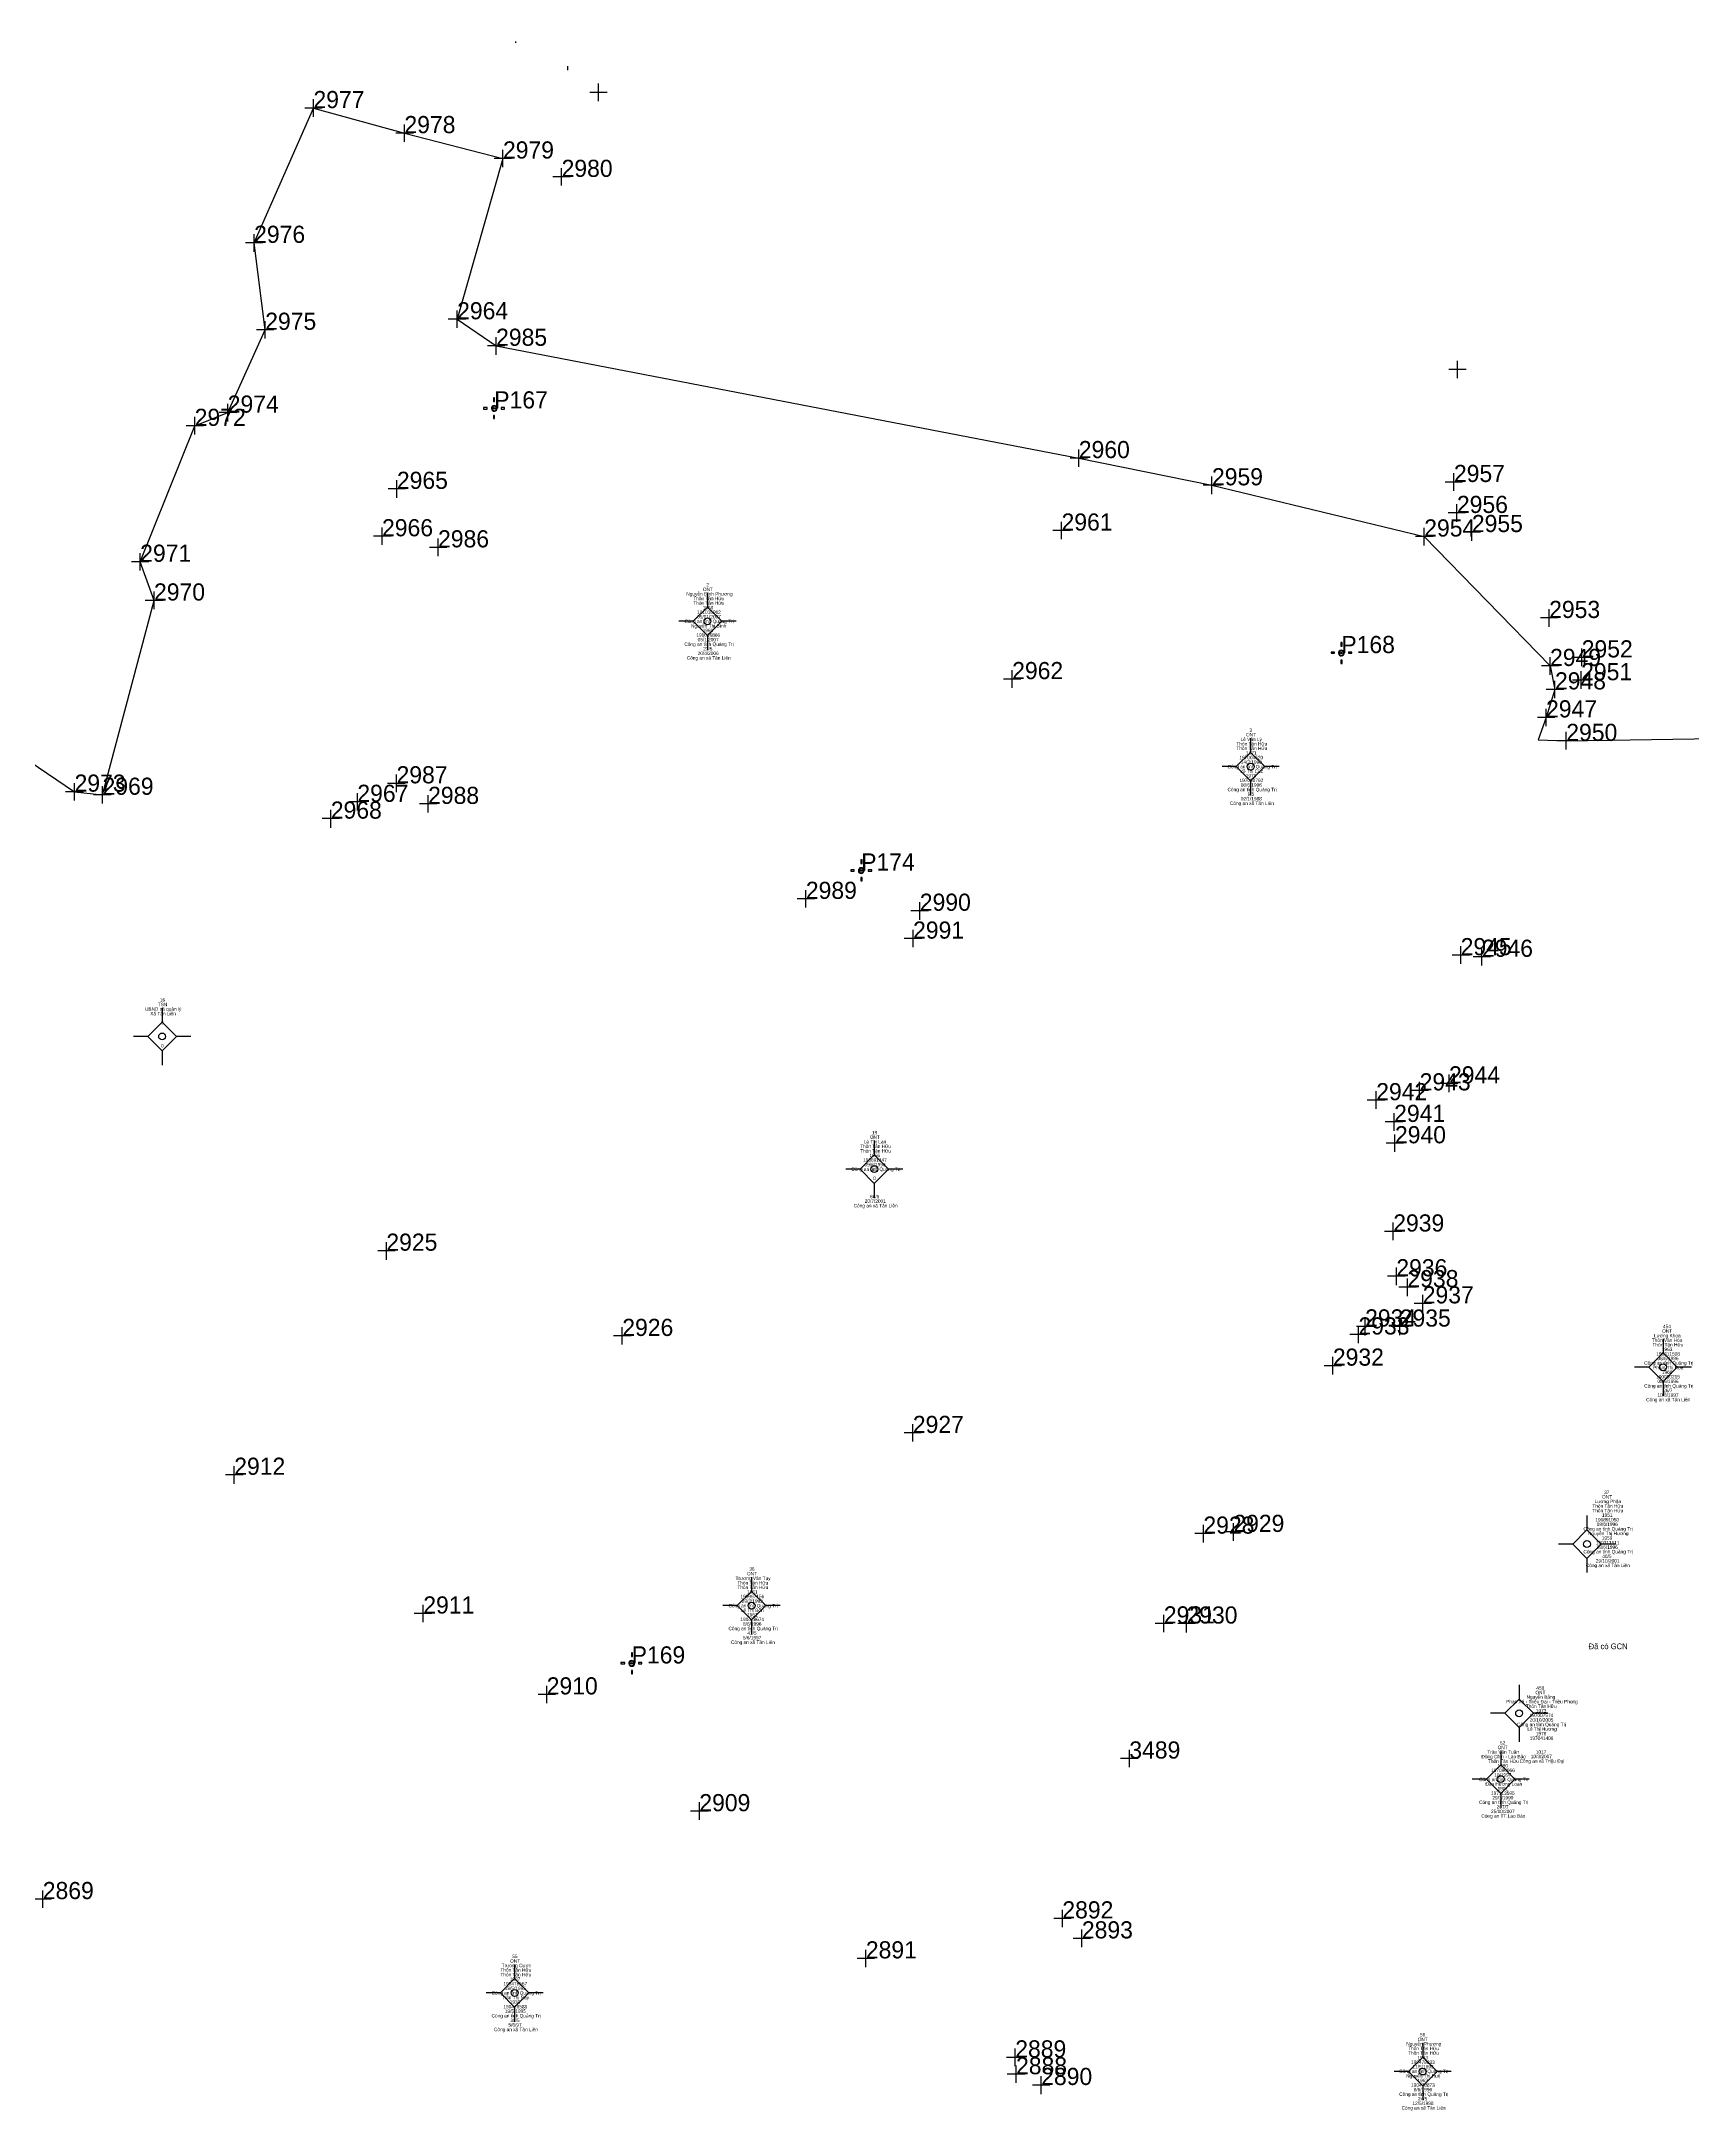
# Model space of a CAD drawing. Extents: x 548949 to 550223, y 1836732 to 1838051.
# Drawn here: x 549116 to 549260.4, y 1837869.9 to 1838050.9 of the extents above; entities that cross this region are included whole.
import ezdxf

# ---------------------------------------------------------------- set-up
doc = ezdxf.new("R2010")
doc.units = 0
for name, color, linetype in [('Level 11', 7, 'Continuous'), ('Level 15', 7, 'Continuous'), ('Level 16', 7, 'Continuous'), ('Level 3', 7, 'Continuous'), ('Level 4', 7, 'Continuous'), ('Level 5', 7, 'Continuous'), ('Level 52', 7, 'Continuous')]:
    doc.layers.add(name, color=color, linetype=linetype)

msp = doc.modelspace()

# ---------------------------------------------------------------- linework, layer by layer
at = {"layer": 'Level 11'}
for p, q in [((549174.23, 1838001.45), (549172.98, 1838000.2)), ((549174.23, 1838002.7), (549174.23, 1838001.45)), ((549175.48, 1838000.2), (549174.23, 1838001.45)), ((549172.98, 1838000.2), (549171.73, 1838000.2)), ((549172.98, 1838000.2), (549174.23, 1837998.95)), ((549174.23, 1837998.95), (549175.48, 1838000.2)), ((549176.73, 1838000.2), (549175.48, 1838000.2)), ((549174.23, 1837998.95), (549174.23, 1837997.7)), ((549221.75, 1837988.73), (549220.5, 1837987.48)), ((549221.75, 1837989.98), (549221.75, 1837988.73)), ((549223, 1837987.48), (549221.75, 1837988.73)), ((549220.5, 1837987.48), (549219.25, 1837987.48)), ((549220.5, 1837987.48), (549221.75, 1837986.23)), ((549221.75, 1837986.23), (549223, 1837987.48)), ((549224.25, 1837987.48), (549223, 1837987.48)), ((549221.75, 1837986.23), (549221.75, 1837984.98)), ((549126.52, 1837966.37), (549126.52, 1837965.12)), ((549125.27, 1837963.87), (549124.02, 1837963.87)), ((549126.52, 1837965.12), (549125.27, 1837963.87)), ((549125.27, 1837963.87), (549126.52, 1837962.62)), ((549127.77, 1837963.87), (549126.52, 1837965.12)), ((549126.52, 1837962.62), (549127.77, 1837963.87)), ((549129.02, 1837963.87), (549127.77, 1837963.87)), ((549126.52, 1837962.62), (549126.52, 1837961.37)), ((549188.83, 1837954.76), (549188.83, 1837953.51)), ((549188.83, 1837953.51), (549187.58, 1837952.26)), ((549190.08, 1837952.26), (549188.83, 1837953.51)), ((549187.58, 1837952.26), (549186.33, 1837952.26)), ((549187.58, 1837952.26), (549188.83, 1837951.01)), ((549188.83, 1837951.01), (549190.08, 1837952.26)), ((549188.83, 1837951.01), (549188.83, 1837949.76)), ((549191.33, 1837952.26), (549190.08, 1837952.26)), ((549257.83, 1837937.42), (549257.83, 1837936.17)), ((549256.58, 1837934.92), (549255.33, 1837934.92)), ((549257.83, 1837936.17), (549256.58, 1837934.92)), ((549256.58, 1837934.92), (549257.83, 1837933.67)), ((549259.08, 1837934.92), (549257.83, 1837936.17)), ((549257.83, 1837933.67), (549259.08, 1837934.92)), ((549260.33, 1837934.92), (549259.08, 1837934.92)), ((549257.83, 1837933.67), (549257.83, 1837932.42)), ((549251.18, 1837921.95), (549251.18, 1837920.7)), ((549251.18, 1837920.7), (549249.93, 1837919.45)), ((549252.43, 1837919.45), (549251.18, 1837920.7)), ((549249.93, 1837919.45), (549248.68, 1837919.45)), ((549249.93, 1837919.45), (549251.18, 1837918.2)), ((549251.18, 1837918.2), (549252.43, 1837919.45)), ((549251.18, 1837918.2), (549251.18, 1837916.95)), ((549253.68, 1837919.45), (549252.43, 1837919.45)), ((549178.09, 1837916.56), (549178.09, 1837915.31)), ((549178.09, 1837915.31), (549176.84, 1837914.06)), ((549179.34, 1837914.06), (549178.09, 1837915.31)), ((549176.84, 1837914.06), (549175.59, 1837914.06)), ((549176.84, 1837914.06), (549178.09, 1837912.81)), ((549178.09, 1837912.81), (549179.34, 1837914.06)), ((549178.09, 1837912.81), (549178.09, 1837911.56)), ((549180.59, 1837914.06), (549179.34, 1837914.06)), ((549245.24, 1837905.89), (549243.99, 1837904.64)), ((549245.24, 1837907.14), (549245.24, 1837905.89)), ((549246.49, 1837904.64), (549245.24, 1837905.89)), ((549243.99, 1837904.64), (549242.74, 1837904.64)), ((549243.99, 1837904.64), (549245.24, 1837903.39)), ((549245.24, 1837903.39), (549246.49, 1837904.64)), ((549247.74, 1837904.64), (549246.49, 1837904.64)), ((549245.24, 1837903.39), (549245.24, 1837902.14)), ((549243.63, 1837900.13), (549242.38, 1837898.88)), ((549243.63, 1837901.38), (549243.63, 1837900.13)), ((549244.88, 1837898.88), (549243.63, 1837900.13)), ((549242.38, 1837898.88), (549241.13, 1837898.88)), ((549242.38, 1837898.88), (549243.63, 1837897.63)), ((549243.63, 1837897.63), (549244.88, 1837898.88)), ((549246.13, 1837898.88), (549244.88, 1837898.88)), ((549243.63, 1837897.63), (549243.63, 1837896.38)), ((549157.36, 1837882.67), (549157.36, 1837881.42)), ((549156.11, 1837880.17), (549154.86, 1837880.17)), ((549157.36, 1837881.42), (549156.11, 1837880.17)), ((549156.11, 1837880.17), (549157.36, 1837878.92)), ((549158.61, 1837880.17), (549157.36, 1837881.42)), ((549157.36, 1837878.92), (549158.61, 1837880.17)), ((549159.86, 1837880.17), (549158.61, 1837880.17)), ((549157.36, 1837878.92), (549157.36, 1837877.67)), ((549236.81, 1837875.79), (549236.81, 1837874.54)), ((549235.56, 1837873.29), (549234.31, 1837873.29)), ((549236.81, 1837874.54), (549235.56, 1837873.29)), ((549235.56, 1837873.29), (549236.81, 1837872.04)), ((549238.06, 1837873.29), (549236.81, 1837874.54)), ((549236.81, 1837872.04), (549238.06, 1837873.29)), ((549239.31, 1837873.29), (549238.06, 1837873.29)), ((549236.81, 1837872.04), (549236.81, 1837870.79))]:
    msp.add_line(p, q, dxfattribs=at)
for centre in [(549174.23, 1838000.2), (549221.75, 1837987.48), (549126.52, 1837963.87), (549188.83, 1837952.26), (549257.83, 1837934.92), (549251.18, 1837919.45), (549178.09, 1837914.06), (549245.24, 1837904.64), (549243.63, 1837898.88), (549157.36, 1837880.17), (549236.81, 1837873.29)]:
    msp.add_circle(centre, 0.3, dxfattribs=at)
at = {"layer": 'Level 3'}
for p, q in [((549155.71, 1838018.98), (549155.74, 1838019.02)), ((549229.82, 1837997.57), (549229.85, 1837997.61)), ((549187.81, 1837978.55), (549187.84, 1837978.58)), ((549167.73, 1837909.15), (549167.76, 1837909.19))]:
    msp.add_line(p, q, dxfattribs=at)
for points in [[(549155.5, 1838019.44), (549155.6, 1838019.44), (549155.6, 1838019.76), (549155.5, 1838019.76)], [(549154.64, 1838018.77), (549154.97, 1838018.77), (549154.97, 1838018.9), (549154.64, 1838018.9)], [(549155.5, 1838017.94), (549155.6, 1838017.94), (549155.6, 1838018.22), (549155.5, 1838018.22)], [(549156.19, 1838018.77), (549156.48, 1838018.77), (549156.48, 1838018.9), (549156.19, 1838018.9)], [(549229.63, 1837998.03), (549229.76, 1837998.03), (549229.76, 1837998.36), (549229.63, 1837998.36)], [(549228.8, 1837997.4), (549229.08, 1837997.4), (549229.08, 1837997.5), (549228.8, 1837997.5)], [(549229.63, 1837996.52), (549229.76, 1837996.52), (549229.76, 1837996.81), (549229.63, 1837996.81)], [(549230.3, 1837997.4), (549230.62, 1837997.4), (549230.62, 1837997.5), (549230.3, 1837997.5)], [(549186.78, 1837978.33), (549187.07, 1837978.33), (549187.07, 1837978.46), (549186.78, 1837978.46)], [(549187.66, 1837979), (549187.76, 1837979), (549187.76, 1837979.32), (549187.66, 1837979.32)], [(549188.29, 1837978.33), (549188.62, 1837978.33), (549188.62, 1837978.46), (549188.29, 1837978.46)], [(549187.66, 1837977.5), (549187.76, 1837977.5), (549187.76, 1837977.78), (549187.66, 1837977.78)], [(549166.66, 1837908.98), (549166.99, 1837908.98), (549166.99, 1837909.08), (549166.66, 1837909.08)], [(549167.58, 1837909.61), (549167.68, 1837909.61), (549167.68, 1837909.94), (549167.58, 1837909.94)], [(549168.21, 1837908.98), (549168.5, 1837908.98), (549168.5, 1837909.08), (549168.21, 1837909.08)], [(549167.58, 1837908.1), (549167.68, 1837908.1), (549167.68, 1837908.39), (549167.58, 1837908.39)]]:
    msp.add_lwpolyline(points, close=True, dxfattribs=at)
for points in [[(549155.74, 1838019.02), (549155.71, 1838018.98)], [(549155.71, 1838018.98), (549155.71, 1838018.98)], [(549155.74, 1838019.02), (549155.74, 1838019.02)], [(549229.85, 1837997.61), (549229.82, 1837997.57)], [(549229.82, 1837997.57), (549229.82, 1837997.57)], [(549229.86, 1837997.61), (549229.85, 1837997.61)], [(549187.84, 1837978.58), (549187.81, 1837978.55)], [(549187.81, 1837978.54), (549187.81, 1837978.55)], [(549187.85, 1837978.58), (549187.84, 1837978.58)], [(549167.76, 1837909.19), (549167.73, 1837909.15)], [(549167.73, 1837909.15), (549167.73, 1837909.15)], [(549167.76, 1837909.19), (549167.76, 1837909.19)]]:
    msp.add_lwpolyline(points, dxfattribs=at)
for centre in [(549155.57, 1838018.84), (549229.69, 1837997.42), (549187.68, 1837978.4), (549167.6, 1837909.01)]:
    msp.add_circle(centre, 0.0732, dxfattribs=at)
for centre, radius, start, end in [((549155.58, 1838018.83), 0.25, 49.3448, 48.4242), ((549155.58, 1838018.83), 0.2, 49.2259, 47.7453), ((549229.69, 1837997.42), 0.25, 49.3448, 48.4242), ((549229.69, 1837997.42), 0.2, 49.2259, 47.7453), ((549187.68, 1837978.39), 0.25, 49.3448, 48.4242), ((549187.68, 1837978.39), 0.2, 49.2259, 47.7453), ((549167.6, 1837909), 0.25, 49.3448, 48.4242), ((549167.6, 1837909), 0.2, 49.2259, 47.7453)]:
    msp.add_arc(centre, radius, start, end, dxfattribs=at)
at = {"layer": 'Level 4'}
for p, q in [((549157.46, 1838050.82), (549157.46, 1838050.95)), ((549162.01, 1838048.44), (549162.01, 1838048.79)), ((549164.7, 1838045.71), (549164.7, 1838047.26)), ((549140.52, 1838045.11), (549139, 1838045.11)), ((549139.76, 1838044.35), (549139.76, 1838045.9)), ((549165.46, 1838046.47), (549163.94, 1838046.47)), ((549147.72, 1838042.16), (549147.72, 1838043.68)), ((549148.51, 1838042.92), (549146.96, 1838042.92)), ((549156.34, 1838039.94), (549156.34, 1838041.46)), ((549157.1, 1838040.7), (549155.58, 1838040.7)), ((549161.47, 1838038.33), (549161.47, 1838039.85)), ((549162.23, 1838039.09), (549160.71, 1838039.09)), ((549134.57, 1838032.54), (549134.57, 1838034.08)), ((549135.33, 1838033.32), (549133.81, 1838033.32)), ((549152.33, 1838025.87), (549152.33, 1838027.39)), ((549136.3, 1838025.71), (549134.78, 1838025.71)), ((549135.54, 1838024.95), (549135.54, 1838026.47)), ((549153.09, 1838026.63), (549151.54, 1838026.63)), ((549155.74, 1838023.52), (549155.74, 1838025.07)), ((549156.5, 1838024.31), (549154.98, 1838024.31)), ((549240.6, 1838022.23), (549239.08, 1838022.23)), ((549239.84, 1838021.47), (549239.84, 1838022.99)), ((549129.37, 1838016.54), (549129.37, 1838018.08)), ((549133.05, 1838018.46), (549131.5, 1838018.46)), ((549132.26, 1838017.7), (549132.26, 1838019.22)), ((549130.13, 1838017.3), (549128.61, 1838017.3)), ((549207.48, 1838014.48), (549205.96, 1838014.48)), ((549206.72, 1838013.72), (549206.72, 1838015.24)), ((549147.06, 1838011.02), (549147.06, 1838012.55)), ((549218.37, 1838011.34), (549218.37, 1838012.86)), ((549240.3, 1838012.39), (549238.78, 1838012.39)), ((549239.54, 1838011.63), (549239.54, 1838013.15)), ((549147.82, 1838011.79), (549146.3, 1838011.79)), ((549219.16, 1838012.1), (549217.61, 1838012.1)), ((549239.8, 1838008.9), (549239.8, 1838010.44)), ((549205.21, 1838007.38), (549205.21, 1838008.9)), ((549240.56, 1838009.68), (549239.02, 1838009.68)), ((549241.11, 1838007.25), (549241.11, 1838008.77)), ((549146.55, 1838007.64), (549145, 1838007.64)), ((549145.76, 1838006.88), (549145.76, 1838008.42)), ((549150.66, 1838005.91), (549150.66, 1838007.46)), ((549205.97, 1838008.14), (549204.45, 1838008.14)), ((549237.7, 1838007.62), (549236.18, 1838007.62)), ((549236.94, 1838006.83), (549236.94, 1838008.38)), ((549241.87, 1838008.01), (549240.35, 1838008.01)), ((549125.36, 1838005.41), (549123.84, 1838005.41)), ((549124.6, 1838004.65), (549124.6, 1838006.17)), ((549151.42, 1838006.67), (549149.9, 1838006.67)), ((549126.6, 1838002.02), (549125.05, 1838002.02)), ((549125.81, 1838001.26), (549125.81, 1838002.8)), ((549248.63, 1838000.49), (549247.11, 1838000.49)), ((549247.87, 1837999.73), (549247.87, 1838001.25)), ((549250.72, 1837996.28), (549250.72, 1837997.83)), ((549248.71, 1837996.29), (549247.19, 1837996.29)), ((549247.95, 1837995.52), (549247.95, 1837997.05)), ((549251.48, 1837997.04), (549249.95, 1837997.04)), ((549201.65, 1837995.14), (549200.13, 1837995.14)), ((549200.89, 1837994.38), (549200.89, 1837995.92)), ((549249.14, 1837994.24), (549247.62, 1837994.24)), ((549248.38, 1837993.48), (549248.38, 1837995)), ((549251.43, 1837995.04), (549249.91, 1837995.04)), ((549250.67, 1837994.28), (549250.67, 1837995.83)), ((549247.6, 1837991.02), (549247.6, 1837992.55)), ((549248.36, 1837991.79), (549246.84, 1837991.79)), ((549249.37, 1837988.97), (549249.37, 1837990.52)), ((549250.13, 1837989.73), (549248.61, 1837989.73)), ((549119.62, 1837985.29), (549118.08, 1837985.29)), ((549118.86, 1837984.53), (549118.86, 1837986.05)), ((549121.31, 1837984.26), (549121.31, 1837985.78)), ((549143.6, 1837983.64), (549143.6, 1837985.16)), ((549147.79, 1837986.02), (549146.24, 1837986.02)), ((549147.03, 1837985.26), (549147.03, 1837986.78)), ((549122.07, 1837985.02), (549120.52, 1837985.02)), ((549141.28, 1837982.14), (549141.28, 1837983.69)), ((549144.36, 1837984.4), (549142.84, 1837984.4)), ((549150.55, 1837984.22), (549149.03, 1837984.22)), ((549149.79, 1837983.46), (549149.79, 1837984.98)), ((549142.04, 1837982.93), (549140.52, 1837982.93)), ((549182.84, 1837975.15), (549182.84, 1837976.67)), ((549183.62, 1837975.91), (549182.08, 1837975.91)), ((549193.57, 1837974.87), (549192.02, 1837974.87)), ((549192.81, 1837974.08), (549192.81, 1837975.63)), ((549192.98, 1837972.43), (549191.45, 1837972.43)), ((549192.22, 1837971.67), (549192.22, 1837973.19)), ((549240.89, 1837970.98), (549239.37, 1837970.98)), ((549240.13, 1837970.22), (549240.13, 1837971.76)), ((549242.75, 1837970.84), (549241.23, 1837970.84)), ((549241.99, 1837970.08), (549241.99, 1837971.6)), ((549236.54, 1837958.39), (549236.54, 1837959.91)), ((549239.87, 1837959.76), (549238.35, 1837959.76)), ((549239.11, 1837959), (549239.11, 1837960.54)), ((549233.5, 1837958.29), (549231.95, 1837958.29)), ((549232.74, 1837957.53), (549232.74, 1837959.08)), ((549237.32, 1837959.15), (549235.78, 1837959.15)), ((549235.07, 1837956.39), (549233.52, 1837956.39)), ((549234.31, 1837955.6), (549234.31, 1837957.15)), ((549235.14, 1837954.52), (549233.62, 1837954.52)), ((549234.38, 1837953.76), (549234.38, 1837955.28)), ((549234.23, 1837946.04), (549234.23, 1837947.58)), ((549146.14, 1837944.33), (549146.14, 1837945.88)), ((549234.99, 1837946.8), (549233.47, 1837946.8)), ((549146.9, 1837945.12), (549145.38, 1837945.12)), ((549234.5, 1837942.1), (549234.5, 1837943.64)), ((549235.26, 1837942.88), (549233.74, 1837942.88)), ((549236.26, 1837941.93), (549234.71, 1837941.93)), ((549235.47, 1837941.14), (549235.47, 1837942.69)), ((549237.57, 1837940.51), (549236.05, 1837940.51)), ((549236.81, 1837939.75), (549236.81, 1837941.27)), ((549166.78, 1837936.9), (549166.78, 1837938.42)), ((549232.53, 1837938.49), (549231.01, 1837938.49)), ((549231.19, 1837937.03), (549231.19, 1837938.55)), ((549231.77, 1837937.7), (549231.77, 1837939.25)), ((549235.58, 1837938.48), (549234.04, 1837938.48)), ((549234.8, 1837937.72), (549234.8, 1837939.24)), ((549167.55, 1837937.66), (549166.02, 1837937.66)), ((549231.95, 1837937.79), (549230.43, 1837937.79)), ((549229.71, 1837935.06), (549228.19, 1837935.06)), ((549228.95, 1837934.3), (549228.95, 1837935.82)), ((549192.96, 1837929.17), (549191.44, 1837929.17)), ((549192.2, 1837928.41), (549192.2, 1837929.93)), ((549133.62, 1837925.51), (549132.07, 1837925.51)), ((549132.83, 1837924.72), (549132.83, 1837926.27)), ((549218.4, 1837920.36), (549216.86, 1837920.36)), ((549217.62, 1837919.58), (549217.62, 1837921.12)), ((549221, 1837920.51), (549219.48, 1837920.51)), ((549220.24, 1837919.72), (549220.24, 1837921.27)), ((549150.13, 1837913.37), (549148.58, 1837913.37)), ((549149.37, 1837912.61), (549149.37, 1837914.13)), ((549214.16, 1837911.74), (549214.16, 1837913.26)), ((549216.14, 1837911.7), (549216.14, 1837913.25)), ((549214.94, 1837912.5), (549213.4, 1837912.5)), ((549216.9, 1837912.49), (549215.38, 1837912.49)), ((549160.93, 1837906.29), (549159.41, 1837906.29)), ((549160.17, 1837905.53), (549160.17, 1837907.05)), ((549211.9, 1837900.68), (549210.38, 1837900.68)), ((549211.14, 1837899.92), (549211.14, 1837901.44)), ((549173.52, 1837895.31), (549173.52, 1837896.86)), ((549174.28, 1837896.07), (549172.74, 1837896.07)), ((549116.08, 1837887.62), (549116.08, 1837889.14)), ((549116.84, 1837888.38), (549115.3, 1837888.38)), ((549205.28, 1837885.93), (549205.28, 1837887.45)), ((549206.04, 1837886.69), (549204.52, 1837886.69)), ((549206.99, 1837884.18), (549206.99, 1837885.72)), ((549188.09, 1837882.43), (549188.09, 1837883.95)), ((549207.75, 1837884.94), (549206.23, 1837884.94)), ((549188.85, 1837883.19), (549187.33, 1837883.19)), ((549201.16, 1837873.76), (549201.16, 1837875.3)), ((549201.92, 1837874.52), (549200.4, 1837874.52)), ((549201.99, 1837873.05), (549200.44, 1837873.05)), ((549201.23, 1837872.29), (549201.23, 1837873.81)), ((549203.43, 1837871.32), (549203.43, 1837872.87)), ((549204.19, 1837872.11), (549202.67, 1837872.11))]:
    msp.add_line(p, q, dxfattribs=at)
at = {"layer": 'Level 52'}
for p, q in [((549156.34, 1838040.7), (549152.33, 1838026.63)), ((549246.9, 1837989.84), (549249.37, 1837989.73)), ((549249.37, 1837989.73), (549288.72, 1837990.34))]:
    msp.add_line(p, q, dxfattribs=at)
for points in [[(549132.26, 1838018.46), (549135.54, 1838025.71), (549134.57, 1838033.32), (549139.76, 1838045.11)], [(549139.76, 1838045.11), (549147.72, 1838042.92), (549156.34, 1838040.7)], [(549152.33, 1838026.63), (549155.74, 1838024.31), (549206.72, 1838014.48)], [(549121.31, 1837985.02), (549125.81, 1838002.02), (549124.6, 1838005.41), (549129.37, 1838017.3), (549132.26, 1838018.46)], [(549206.72, 1838014.48), (549218.37, 1838012.1), (549236.94, 1838007.62)], [(549236.94, 1838007.62), (549247.95, 1837996.29), (549248.38, 1837994.24), (549247.6, 1837991.79), (549246.9, 1837989.84)], [(549095.03, 1838001.44), (549118.86, 1837985.29), (549121.31, 1837985.02)]]:
    msp.add_lwpolyline(points, dxfattribs=at)

# ---------------------------------------------------------------- texts
at = {"layer": 'Level 15'}
for s, p in [('2', (549174.13, 1838003.25)), ('Nguyễn Đình Phương', (549172.38, 1838002.45)), ('Thôn Tân Hữu', (549172.99, 1838002.05)), ('Thôn Tân Hữu', (549172.99, 1838001.65)), ('1968', (549173.81, 1838001.25)), ('ONT', (549173.83, 1838002.85)), (' Công an tỉnh Quảng Trị ', (549172.1, 1838000.05)), ('Nguyễn Thị Bình', (549172.79, 1837999.65)), (' 05/01/2007', (549173.21, 1838000.45)), (' 191016962', (549173.21, 1838000.85)), ('Công an tỉnh Quảng Trị', (549172.21, 1837998.05)), ('191016866', (549173.26, 1837998.85)), ('05/1/2007', (549173.37, 1837998.45)), ('1969', (549173.81, 1837999.25)), ('23/5', (549173.86, 1837997.65)), ('Công an xã Tân Liên', (549172.42, 1837996.85)), ('20/4/2006', (549173.37, 1837997.25)), ('3', (549221.65, 1837990.53)), ('Thôn Tân Hữu', (549220.51, 1837989.33)), ('Thôn Tân Hữu', (549220.51, 1837988.93)), ('Lê Văn Lý', (549220.87, 1837989.73)), ('ONT', (549221.35, 1837990.13)), ('1971', (549221.35, 1837988.53)), ('Công an tỉnh Quảng Trị', (549219.73, 1837987.33)), ('Võ Thị Cúc', (549220.79, 1837986.93)), ('197004520', (549220.77, 1837988.13)), ('14/3/1990', (549220.89, 1837987.73)), ('Công an tỉnh Quảng Trị', (549219.73, 1837985.33)), ('197090792', (549220.78, 1837986.13)), ('08/6/1996', (549220.89, 1837985.73)), ('1970', (549221.33, 1837986.53)), ('9/5', (549221.49, 1837984.93)), ('Công an xã Tân Liên', (549219.94, 1837984.13)), ('02/1/1988', (549220.89, 1837984.53)), ('16', (549126.32, 1837966.92)), ('UBND xã quản lý', (549125.02, 1837966.12)), (' Xã Tân Liên ', (549125.37, 1837965.72)), ('TSN', (549126.14, 1837966.52)), ('0', (549126.42, 1837964.92)), ('0', (549126.42, 1837962.92)), ('Thôn Tân Hữu', (549187.59, 1837954.11)), ('Lê Thị Lan', (549187.91, 1837954.51)), ('ONT', (549188.43, 1837954.91)), ('19', (549188.62, 1837955.31)), ('Thôn Tân Hữu', (549187.59, 1837953.71)), ('190891147', (549187.85, 1837952.91)), ('09/6/1996', (549187.97, 1837952.51)), ('1966', (549188.41, 1837953.31)), ('Công an tỉnh Quảng Trị', (549186.81, 1837952.11)), ('0', (549188.73, 1837951.31)), ('Công an xã Tân Liên', (549187.02, 1837948.91)), ('20/7/2001', (549187.99, 1837949.31)), ('66/5', (549188.46, 1837949.71)), ('ONT', (549257.75, 1837937.94)), ('454', (549257.83, 1837938.34)), ('Thôn Vân Hòa ', (549256.85, 1837937.14)), ('Thôn Tân Hữu', (549256.91, 1837936.74)), ('Lương Khoa ', (549257.05, 1837937.54)), (' 190311508', (549257.12, 1837935.94)), ('1963', (549257.73, 1837936.34)), (' Công an tỉnh Quảng Trị', (549256.07, 1837935.14)), (' Phạm Thị Hoa', (549256.85, 1837934.74)), (' 08/6/1996', (549257.23, 1837935.54)), ('1966', (549257.73, 1837934.34)), (' Công an tỉnh Quảng Trị', (549256.07, 1837933.14)), (' 190950215', (549257.12, 1837933.94)), (' 08/6/1996', (549257.23, 1837933.54)), (' 10/8/1997', (549257.23, 1837932.34)), (' 26/7', (549257.73, 1837932.74)), (' Công an xã Tân Liên ', (549256.24, 1837931.94)), ('ONT', (549252.49, 1837923.43)), ('37', (549252.68, 1837923.83)), ('Thôn Tân Hữu', (549251.65, 1837922.63)), ('Thôn Tân Hữu', (549251.65, 1837922.23)), ('Lương Phận', (549251.85, 1837923.03)), ('190891050', (549251.91, 1837921.43)), ('1951', (549252.49, 1837921.83)), ('Công an tỉnh Quảng Trị', (549250.87, 1837920.63)), ('Nguyễn Thị Hương', (549251.27, 1837920.23)), ('08/6/1996', (549252.03, 1837921.03)), ('1959', (549252.47, 1837919.83)), ('Công an tỉnh Quảng Trị', (549250.87, 1837918.63)), ('29/10/2001', (549251.95, 1837917.83)), ('190311511', (549251.95, 1837919.43)), ('08/6/1996', (549252.03, 1837919.03)), ('46/5', (549252.52, 1837918.23)), ('Trương Văn Tụy', (549176.69, 1837916.31)), ('ONT', (549177.69, 1837916.71)), ('36', (549177.89, 1837917.11)), ('Công an xã Tân Liên', (549251.08, 1837917.43)), ('Thôn Tân Hữu', (549176.85, 1837915.91)), ('Thôn Tân Hữu', (549176.85, 1837915.51)), ('190997156', (549177.12, 1837914.71)), ('29/3/1993', (549177.23, 1837914.31)), ('1961', (549177.69, 1837915.11)), ('Công an tỉnh Quảng Trị', (549176.07, 1837913.91)), ('190478674', (549177.11, 1837912.71)), ('Lê Thị Bốn', (549177.15, 1837913.51)), ('1961', (549177.69, 1837913.11)), ('Công an tỉnh Quảng Trị', (549176.07, 1837911.91)), ('Công an xã Tân Liên', (549176.28, 1837910.71)), ('5/6/1997', (549177.33, 1837911.11)), ('8/6/1996', (549177.34, 1837912.31)), ('43/5', (549177.72, 1837911.51)), ('Phan Xá - Triệu Đại - Triệu Phong', (549244.11, 1837905.51)), ('Thôn Tân Hữu', (549245.83, 1837905.11)), ('Nguyễn Bằng', (549245.89, 1837905.91)), ('ONT', (549246.67, 1837906.31)), ('458', (549246.75, 1837906.71)), (' Công an tỉnh Quảng Trị ', (549244.94, 1837903.51)), (' 197007574', (549246.04, 1837904.31)), (' 20/10/2005', (549246.05, 1837903.91)), (' 1973', (549246.59, 1837904.71)), ('ONT', (549243.36, 1837901.5)), ('52', (549243.56, 1837901.9)), (' Lê Thị Hương', (549245.85, 1837903.11)), (' 197041406', (549246.05, 1837902.31)), (' 1978', (549246.59, 1837902.71)), ('Đông Chín - Lao Bảo', (549241.94, 1837900.7)), ('Trần Văn Tuấn', (549242.46, 1837901.1)), ('Thôn Tân Hữu', (549242.52, 1837900.3)), ('1980', (549243.34, 1837899.9)), (' Công an xã Triệu Đại', (549245.17, 1837900.31)), (' 10/3/2007', (549246.15, 1837900.71)), (' 1017', (549246.59, 1837901.11)), ('Công an tỉnh Quảng Trị', (549241.74, 1837898.7)), ('Đào Hương Loan', (549242.29, 1837898.3)), ('197090966', (549242.79, 1837899.5)), ('10/1997', (549243.06, 1837899.1)), ('1981', (549243.36, 1837897.9)), ('Công an tỉnh Quảng Trị', (549241.74, 1837896.7)), ('197113595', (549242.78, 1837897.5)), ('29/3/1999', (549242.9, 1837897.1)), ('207/7', (549243.28, 1837896.3)), ('Công an TT.Lao Bảo', (549241.94, 1837895.5)), ('25/10/2007', (549242.78, 1837895.9)), ('Thôn Tân Hữu', (549156.12, 1837882.02)), ('Thôn Tân Hữu', (549156.12, 1837881.62)), ('Trương Cược', (549156.23, 1837882.42)), ('ONT', (549156.96, 1837882.82)), ('55', (549157.15, 1837883.22)), ('Công an tỉnh Quảng Trị', (549155.34, 1837880.02)), ('190478567', (549156.38, 1837880.82)), ('19/5/1995', (549156.5, 1837880.42)), ('1937', (549156.94, 1837881.22)), ('Công an tỉnh Quảng Trị', (549155.34, 1837878.02)), ('Trần Thị Nậy', (549156.23, 1837879.62)), ('190478588', (549156.38, 1837878.82)), ('19/5/1995', (549156.5, 1837878.42)), ('1930', (549156.94, 1837879.22)), ('Công an xã Tân Liên', (549155.55, 1837876.82)), ('5/6/97', (549156.82, 1837877.22)), ('30/5', (549156.99, 1837877.62)), ('56', (549236.57, 1837876.36)), ('Nguyễn Phương', (549235.37, 1837875.56)), ('Thôn Tân Hữu', (549235.53, 1837875.16)), ('Thôn Tân Hữu', (549235.53, 1837874.76)), ('1963', (549236.35, 1837874.36)), ('ONT', (549236.37, 1837875.96)), ('Công an tỉnh Quảng Trị', (549234.75, 1837873.16)), ('Nguyễn Thị Huệ', (549235.36, 1837872.76)), ('190478833', (549235.79, 1837873.96)), ('11/5/1993', (549235.91, 1837873.56)), ('Công an tỉnh Quảng Trị', (549234.75, 1837871.16)), ('190478873', (549235.79, 1837871.96)), ('8/6/1996', (549236.02, 1837871.56)), ('1963', (549236.35, 1837872.36)), ('24/5', (549236.4, 1837870.76)), ('Công an xã Tân Liên', (549234.96, 1837869.96)), ('12/5/1998', (549235.91, 1837870.36))]:
    msp.add_text(s, height=0.3, dxfattribs=at).set_placement(p)
at = {"layer": 'Level 16'}
msp.add_text('Đã có GCN', height=0.5, dxfattribs=at).set_placement((549251.32, 1837910.25))
at = {"layer": 'Level 5'}
for s, p in [('2977', (549139.76, 1838045.11)), ('2978', (549147.72, 1838042.92)), ('2979', (549156.34, 1838040.7)), ('2980', (549161.47, 1838039.09)), ('2976', (549134.57, 1838033.32)), ('2975', (549135.54, 1838025.71)), ('2964', (549152.33, 1838026.63)), ('2985', (549155.74, 1838024.31)), ('2974', (549132.26, 1838018.46)), ('P167 ', (549155.58, 1838018.83)), ('2972', (549129.37, 1838017.3)), ('2960', (549206.72, 1838014.48)), ('2965', (549147.06, 1838011.79)), ('2959', (549218.37, 1838012.1)), ('2957', (549239.54, 1838012.39)), ('2956', (549239.8, 1838009.68)), ('2966', (549145.76, 1838007.64)), ('2961', (549205.21, 1838008.14)), ('2954', (549236.94, 1838007.62)), ('2955', (549241.11, 1838008.01)), ('2971', (549124.6, 1838005.41)), ('2986', (549150.66, 1838006.67)), ('2970', (549125.81, 1838002.02)), ('2953', (549247.87, 1838000.49)), ('P168 ', (549229.69, 1837997.42)), ('2949', (549247.95, 1837996.29)), ('2952', (549250.72, 1837997.04)), ('2962', (549200.89, 1837995.14)), ('2951', (549250.67, 1837995.04)), ('2948', (549248.38, 1837994.24)), ('2947', (549247.6, 1837991.79)), ('2950', (549249.37, 1837989.73)), ('2987', (549147.03, 1837986.02)), ('2973', (549118.86, 1837985.29)), ('2969', (549121.31, 1837985.02)), ('2967', (549143.6, 1837984.4)), ('2988', (549149.79, 1837984.22)), ('2968', (549141.28, 1837982.93)), ('P174 ', (549187.68, 1837978.39)), ('2989', (549182.84, 1837975.91)), ('2990', (549192.81, 1837974.87)), ('2991', (549192.22, 1837972.43)), ('2945', (549240.13, 1837970.98)), ('2946', (549241.99, 1837970.84)), ('2942', (549232.74, 1837958.29)), ('2943', (549236.54, 1837959.15)), ('2944', (549239.11, 1837959.76)), ('2941', (549234.31, 1837956.39)), ('2940', (549234.38, 1837954.52)), ('2939', (549234.23, 1837946.8)), ('2925', (549146.14, 1837945.12)), ('2936', (549234.5, 1837942.88)), ('2938', (549235.47, 1837941.93)), ('2937', (549236.81, 1837940.51)), ('2934', (549231.77, 1837938.49)), ('2935', (549234.8, 1837938.48)), ('2926', (549166.78, 1837937.66)), ('2933', (549231.19, 1837937.79)), ('2932', (549228.95, 1837935.06)), ('2927', (549192.2, 1837929.17)), ('2912', (549132.83, 1837925.51)), ('2928', (549217.62, 1837920.36)), ('2929', (549220.24, 1837920.51)), ('2911', (549149.37, 1837913.37)), ('2931', (549214.16, 1837912.5)), ('2930', (549216.14, 1837912.49)), ('P169 ', (549167.6, 1837909)), ('2910', (549160.17, 1837906.29)), ('3489', (549211.14, 1837900.68)), ('2909', (549173.52, 1837896.07)), ('2869', (549116.08, 1837888.38)), ('2892', (549205.28, 1837886.69)), ('2893', (549206.99, 1837884.94)), ('2891', (549188.09, 1837883.19)), ('2889', (549201.16, 1837874.52)), ('2888', (549201.23, 1837873.05)), ('2890', (549203.43, 1837872.11))]:
    msp.add_text(s, height=1.5, dxfattribs=at).set_placement(p)

doc.saveas('drawing.dxf')
